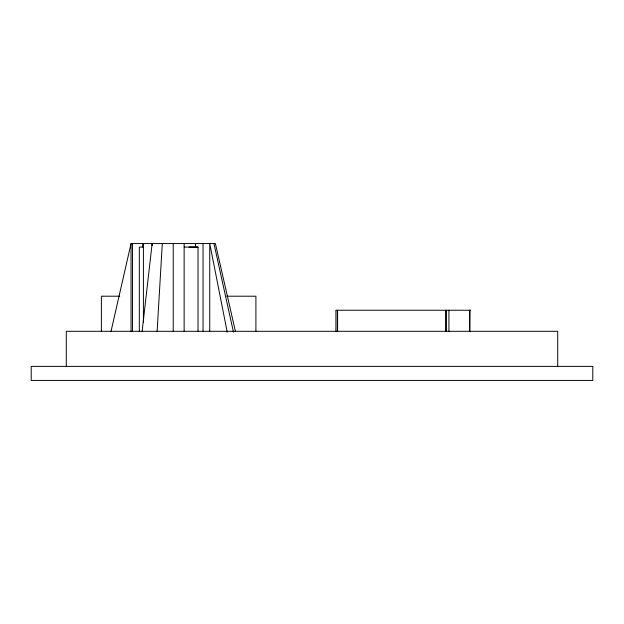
<?xml version="1.0" encoding="UTF-8"?>
<svg xmlns="http://www.w3.org/2000/svg" width="624" height="624" viewBox="0 0 624 624"><rect width="100%" height="100%" fill="white"/><g stroke="black" fill="none" stroke-linecap="round" stroke-linejoin="round"><path stroke-width="0.94" d="M469.841 331.539L469.973 310.245M469.56 313.147L469.615 310.245L469.615 331.539M157.108 331.578L162.302 243.571M142.1 331.578L152.131 243.571L152.131 245.521M111.01 331.438L131.048 243.571L215.389 243.571L235.427 331.438M188.994 247.081L198.034 247.081L198.034 331.469M142.826 247.081L139.324 247.081L139.324 331.469M184.181 247.081L198.034 247.081M119.722 296.205L101.384 296.205L101.384 331.297M226.691 296.205L255.91 296.205L255.91 331.297M470.707 310.245L335.899 310.245L335.899 331.539M213.954 243.571L233.462 332.116M227.23 332.116L209.742 243.571L209.742 331.297M557.708 366.389L557.708 331.297L66.292 331.297L66.292 366.389M448.921 310.245L448.921 331.539M446.207 310.245L446.207 331.539M445.801 310.245L445.801 331.539M337.584 310.245L337.584 331.539M337.35 310.245L337.35 331.539M203.042 243.571L203.042 331.297M195.53 243.571L195.53 247.081M184.135 243.571L184.135 331.297M173.222 243.571L173.222 331.297M143.403 243.571L143.403 322.53M142.74 243.571L142.74 247.081M132.483 243.571L132.483 331.297M131.048 243.571L131.048 331.297M592.8 366.389L31.2 366.389L31.2 380.429L592.8 380.429L592.8 366.389"/></g></svg>
